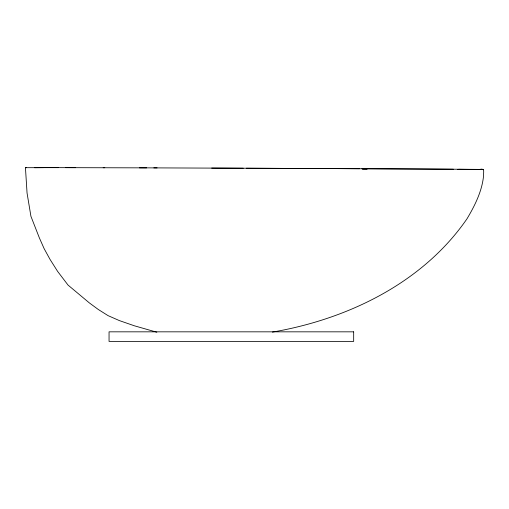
<?xml version="1.0" encoding="UTF-8"?>
<svg xmlns="http://www.w3.org/2000/svg" width="509" height="509" viewBox="0 0 509 509"><rect width="100%" height="100%" fill="white"/><g stroke="black" fill="none" stroke-linecap="round" stroke-linejoin="round"><path stroke-width="0.76" d="M211.668 168.091A354.754 0.668 0.2 0 1 377.608 168.81A261.282 0.49 0.2 0 1 458.673 169.249C465.646 169.293 472.619 169.332 479.593 169.395C485.44 167.925 483.257 172.017 483.518 176.209C481.947 191.429 474.77 205.77 467.007 218.781C422.807 282.972 347.558 319.207 272.379 332.103M156.817 332.212L134.382 325.798L119.437 320.619L108.061 315.637L98.275 309.472L89.349 302.9L68.041 285.078L57.638 271.418L50.035 259.399L44.124 248.627L39.352 237.862L30.934 216.331L27.047 192.994L25.45 167.684L58.363 167.646M34.612 167.722L43.691 167.646M483.55 169.478L458.94 169.478A261.282 0.49 0.2 0 1 457.553 169.472M44.264 167.607L157.096 167.887M65.68 167.652L75.695 167.665M458.794 169.452L474.388 169.44L458.59 169.274M103.193 167.735L104.759 167.735M139.447 167.843L146.63 167.862M153.813 167.887L213.379 168.11A340.559 0.643 0.2 0 1 243.251 168.224M453.347 169.236L450.51 169.217A250.829 0.471 0.2 0 0 372.683 168.797A340.559 0.643 0.2 0 0 361.893 168.746M25.45 167.684L26.207 167.716M246.305 168.237A340.559 0.643 0.2 0 1 359.558 168.733M367.084 169.243A340.559 0.643 0.2 0 1 362.446 169.23M353.672 331.83L109.053 331.83L109.053 341.393L353.672 341.393L353.672 331.83"/></g></svg>
